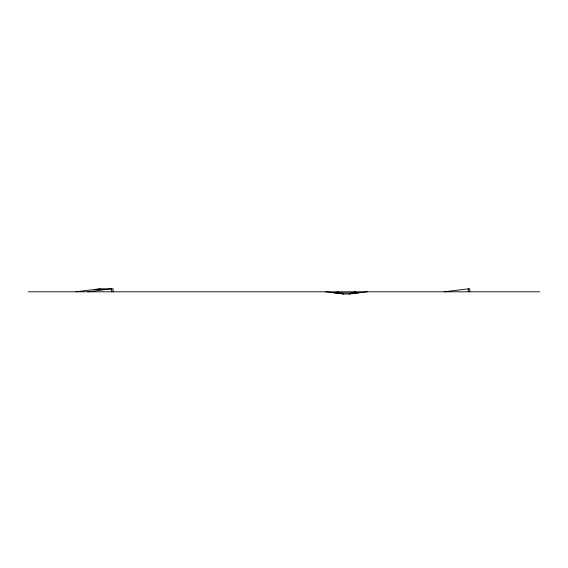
<?xml version="1.0" encoding="UTF-8"?>
<svg xmlns="http://www.w3.org/2000/svg" width="568" height="568" viewBox="0 0 568 568"><rect width="100%" height="100%" fill="white"/><g stroke="black" fill="none" stroke-linecap="round" stroke-linejoin="round"><path stroke-width="0.85" d="M325.606 291.803L343.441 294.032L349.384 294.032L355.334 291.803M75.956 291.803L99.734 288.828M87.841 291.803L111.619 288.828L111.619 291.803M349.384 294.032L367.219 291.803M444.495 291.803L468.266 288.828L469.757 288.828L469.757 291.803M98.988 288.828L113.103 288.828L113.103 291.803M95.275 289.389L107.16 289.389M28.4 291.803L539.6 291.803M334.524 292.918L358.301 292.918M337.498 291.803L343.441 294.032M468.266 288.828L468.266 291.803"/></g></svg>
